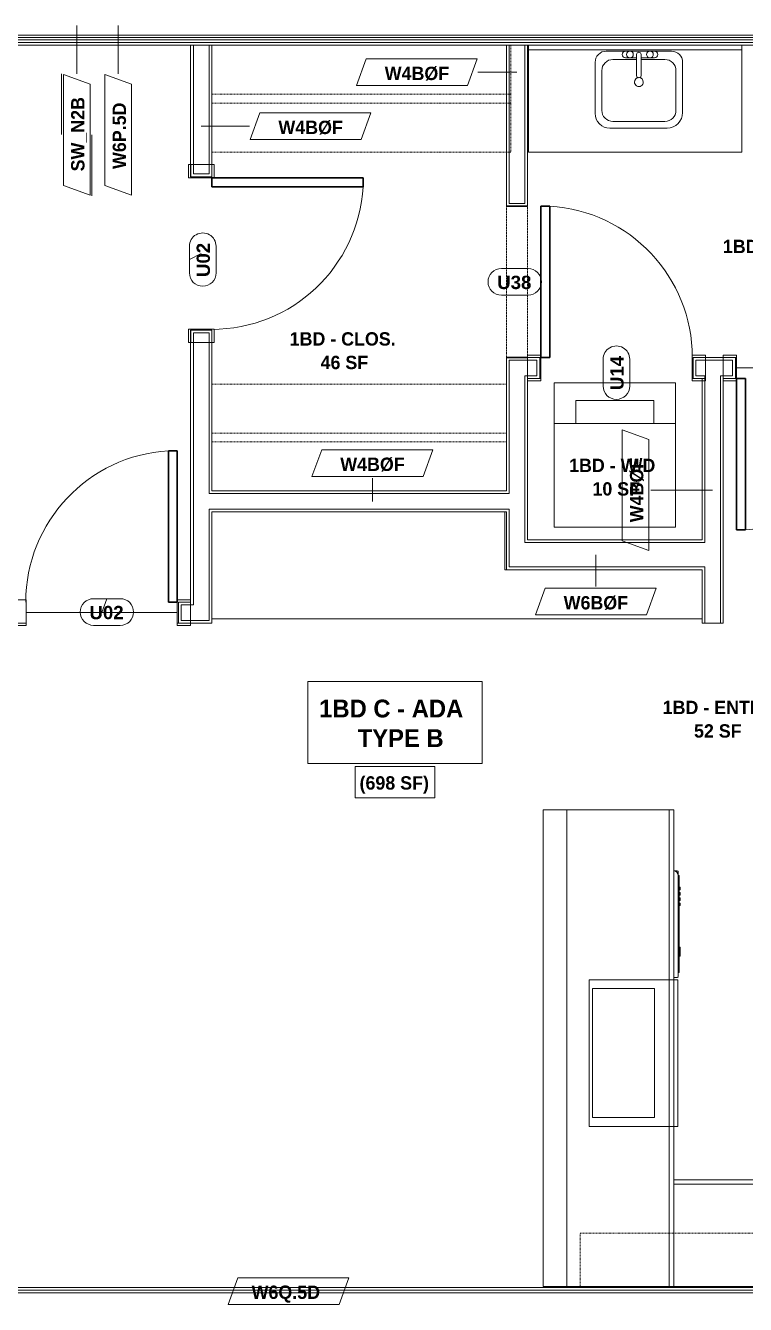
# Model space of a CAD drawing. Header units: inches. Extents: x -4058 to -1781, y 9814 to 12264.
# Drawn here: x -3727.2 to -3565.3, y 10550.6 to 10838.2 of the extents above; entities that cross this region are included whole.
import ezdxf

# ---------------------------------------------------------------- set-up
doc = ezdxf.new("R2010")
doc.units = ezdxf.units.IN
doc.header["$MEASUREMENT"] = 0
doc.linetypes.add('Dash', pattern=[0.25, 0.125, -0.125])
doc.linetypes.add('Overhead', pattern=[0.15625, 0.09375, -0.0625])
for name, color, linetype, lineweight in [('0-1', 7, 'Continuous', 5), ('A-AREA-IDEN', 2, 'Continuous', 9), ('A-DETL-GENF-3', 92, 'Overhead', 9), ('A-DETL-MEDM', 33, 'Continuous', 30), ('A-DOOR-3', 31, 'Continuous', 9), ('A-DOOR-4', 31, 'Continuous', 30), ('A-DOOR-IDEN', 31, 'Continuous', 9), ('A-FLOR-2', 192, 'Continuous', 9), ('A-WALL', 113, 'Continuous', 18), ('A-WALL-2', 250, 'Continuous', 18), ('A-WALL-3', 113, 'Continuous', 9), ('A-WALL-IDEN', 211, 'Continuous', 9), ('I-WALL-1', 7, 'Continuous', 9), ('P-SANR-FIXT', 6, 'Continuous', 9), ('Q-CASE', 31, 'Continuous', 9), ('Q-CASE-HDLN', 31, 'Dash', 9), ('Q-SPCQ', 91, 'Continuous', 9)]:
    doc.layers.add(name, color=color, linetype=linetype, lineweight=lineweight)
doc.styles.add('Arial_B', font='arialbd.ttf', dxfattribs={"height": 3})
doc.styles.add('Century Gothic_B', font='GOTHICB.TTF', dxfattribs={"height": 3})
doc.styles.add('Century Gothic_B_1', font='GOTHICB.TTF', dxfattribs={"height": 4})

# ---------------------------------------------------------------- blocks, each defined once
blk = doc.blocks.new('CTR - 1st Phase - Common Walls_rvt-1-UNIT PLANS - 2ND FLOOR')
at = {"layer": 'A-WALL-2'}
for p, q in [((-3487.3, 10836), (-3852.47, 10836)), ((-3487.3, 10835.5), (-3852.47, 10835.5)), ((-3487.3, 10835), (-3852.47, 10835)), ((-3487.3, 10834.38), (-3852.47, 10834.38)), ((-3487.3, 10553.81), (-3852.47, 10553.81)), ((-3487.3, 10553.19), (-3852.47, 10553.19))]:
    blk.add_line(p, q, dxfattribs=at)
at = {"layer": 'I-WALL-1'}
for p, q in [((-3852.47, 10833.75), (-3525.8, 10833.75)), ((-3487.3, 10554.44), (-3852.47, 10554.44))]:
    blk.add_line(p, q, dxfattribs=at)
blk = doc.blocks.new('SWING - SINGLE - FLUSH - SWING - FLUSH - 2-10 x 6-8 - PRIVACY-4346067-UNIT PLANS - 2ND FLOOR')
at = {"layer": 'A-DOOR-3'}
for p, q in [((-17, 2.87), (-20, 2.87)), ((-20, 2.87), (-20, -2.38)), ((-17, -2.38), (-17, 2.87)), ((20, 2.87), (17, 2.87)), ((17, 2.87), (17, -2.38)), ((20, -2.38), (20, 2.87)), ((-20, -2.38), (-17, -2.38)), ((-17, -2.38), (-20, -2.38)), ((-20, -2.38), (-20, -2.88)), ((-20, -2.88), (-17, -2.88)), ((-17, -2.88), (-17, -2.38)), ((17, -2.38), (20, -2.38)), ((20, -2.38), (17, -2.38)), ((17, -2.38), (17, -2.88)), ((17, -2.88), (20, -2.88)), ((20, -2.88), (20, -2.38))]:
    blk.add_line(p, q, dxfattribs=at)
blk.add_arc((17, 2.37), 34.07, 93.3657, 180, dxfattribs=at)
at = {"layer": 'A-DOOR-4'}
for p, q in [((15, 2.37), (15, 36.38)), ((17, 36.38), (15, 36.38)), ((17, 2.37), (17, 36.38)), ((17, 2.37), (15, 2.37))]:
    blk.add_line(p, q, dxfattribs=at)
blk = doc.blocks.new('OD_CW_Closet - OD_CW_Closet-3838442-UNIT PLANS - 2ND FLOOR')
at = {"layer": 'Q-CASE-HDLN'}
for p, q in [((0.74, -24), (0.74, 0)), ((0.74, 0), (67.99, 0)), ((67.99, 0), (67.99, -24)), ((0.74, -11), (67.99, -11)), ((0.74, -13), (67.99, -13)), ((67.99, -24), (0.74, -24))]:
    blk.add_line(p, q, dxfattribs=at)
blk = doc.blocks.new('SWING - SINGLE - FLUSH - SWING - FLUSH - 2-10 x 6-8 - PRIVACY-4346070-UNIT PLANS - 2ND FLOOR')
at = {"layer": 'A-DOOR-3'}
for p, q in [((-20, 2.37), (-20, 2.87)), ((-20, 2.87), (-17, 2.87)), ((-20, 2.37), (-17, 2.37)), ((-20, -2.88), (-20, 2.37)), ((-17, 2.37), (-20, 2.37)), ((-17, 2.87), (-17, 2.37)), ((-17, 2.37), (-17, -2.88)), ((17, 2.37), (17, 2.87)), ((17, 2.87), (20, 2.87)), ((17, 2.37), (20, 2.37)), ((17, -2.88), (17, 2.37)), ((20, 2.37), (17, 2.37)), ((20, 2.87), (20, 2.37)), ((20, 2.37), (20, -2.88)), ((-17, -2.88), (-20, -2.88)), ((20, -2.88), (17, -2.88))]:
    blk.add_line(p, q, dxfattribs=at)
blk.add_arc((17, -2.38), 34.07, 180, 266.6343, dxfattribs=at)
at = {"layer": 'A-DOOR-4'}
for p, q in [((15, -2.38), (15, -36.38)), ((17, -2.38), (15, -2.38)), ((17, -2.38), (17, -36.38)), ((17, -36.38), (15, -36.38))]:
    blk.add_line(p, q, dxfattribs=at)
blk = doc.blocks.new('Stacked Washer and Dryer - 26_x25_ - Private-3627842-UNIT PLANS - 2ND FLOOR')
at = {"layer": 'P-SANR-FIXT'}
for p, q in [((0, 13.625), (32.4375, 13.625)), ((0, 13.625), (0, -13.625)), ((23.34375, -13.625), (23.34375, 13.625)), ((32.4375, 13.625), (32.4375, -13.625)), ((28.53125, 8.75), (23.34375, 8.75)), ((28.53125, -8.75), (28.53125, 8.75)), ((23.34375, -8.75), (28.53125, -8.75)), ((32.4375, -13.625), (0, -13.625))]:
    blk.add_line(p, q, dxfattribs=at)
blk = doc.blocks.new('Door-Opening - CLEAR OPENING - 34_ x 80_-3928388-UNIT PLANS - 2ND FLOOR')
at = {"layer": 'A-DETL-GENF-3'}
for p, q in [((16.68, 2.37), (-17.32, 2.37)), ((-17.32, -2.38), (16.68, -2.38))]:
    blk.add_line(p, q, dxfattribs=at)
at = {"layer": 'A-DETL-MEDM'}
for p, q in [((-17.32, 2.37), (-17.32, -2.38)), ((16.68, -2.38), (16.68, 2.37))]:
    blk.add_line(p, q, dxfattribs=at)
blk = doc.blocks.new('M_Sink Vanity-Square - 500 x 440mm-1372835-UNIT PLANS - 2ND FLOOR')
at = {"layer": 'P-SANR-FIXT'}
for p, q in [((-5.72, 10.23), (7.14, 10.23)), ((-5.22, 8.73), (6.46, 8.73)), ((-9.22, -4.59), (-9.22, 6.73)), ((-7.72, -2.72), (-7.72, 6.23)), ((8.96, 6.23), (8.96, -2.72)), ((10.46, 6.91), (10.46, -4.59)), ((0.12, -6.33), (0.12, -1.59)), ((1.12, -6.33), (1.12, -1.59)), ((0.12, -5.22), (-5.22, -5.22)), ((-2.88, -5.59), (0.12, -5.59)), ((6.46, -5.22), (1.12, -5.22)), ((1.12, -5.59), (3.62, -5.59)), ((7.96, -7.09), (-6.72, -7.09)), ((3.62, -7.09), (-2.88, -7.09))]:
    blk.add_line(p, q, dxfattribs=at)
for centre, radius, start, end in [((-5.72, 6.73), 3.5, 90, 180), ((-5.22, 6.23), 2.5, 90, 180), ((6.46, 6.23), 2.5, 360, 90), ((7.14, 6.91), 3.32, 360, 90), ((0.62, -0.13), 1, 360, 180), ((-5.22, -2.72), 2.5, 180, 270), ((0.62, -0.13), 1, 180, 0), ((0.62, -1.59), 0.5, 360, 180), ((6.46, -2.72), 2.5, 270, 360), ((-6.72, -4.59), 2.5, 180, 270), ((-2.88, -6.34), 0.75, 90, 270), ((-1.88, -6.34), 0.75, 360, 180), ((2.62, -6.34), 0.75, 0, 180), ((3.62, -6.34), 0.75, 270, 90), ((7.96, -4.59), 2.5, 270, 0), ((-1.88, -6.34), 0.75, 180, 0), ((0.62, -6.33), 0.5, 180, 0), ((2.62, -6.34), 0.75, 180, 0)]:
    blk.add_arc(centre, radius, start, end, dxfattribs=at)
blk = doc.blocks.new('Bath Vanity - Bath Vanity 48_-3150017-UNIT PLANS - 2ND FLOOR')
at = {"layer": 'Q-CASE'}
for p, q in [((24.74, 24), (-23.26, 24)), ((-23.26, 24), (-23.26, 1)), ((24.74, 1), (24.74, 24))]:
    blk.add_line(p, q, dxfattribs=at)
blk = doc.blocks.new('BATHROOM MIRROR - BATHROOM MIRROR 48_-3123886-UNIT PLANS - 2ND FLOOR')
at = {"layer": 'Q-CASE'}
for p, q in [((-23.26, -23), (24.74, -23)), ((-23.26, -23), (-23.26, -24)), ((24.74, -24), (24.74, -23)), ((24.74, -24), (-23.26, -24))]:
    blk.add_line(p, q, dxfattribs=at)
blk = doc.blocks.new('SWING - SINGLE - FLUSH - SWING - FLUSH - 2-10 x 6-8 - PASSAGE-4346082-UNIT PLANS - 2ND FLOOR')
at = {"layer": 'A-DOOR-3'}
for p, q in [((-20, 2.37), (-20, 2.87)), ((-20, 2.87), (-17, 2.87)), ((-20, 2.37), (-17, 2.37)), ((-20, -2.88), (-20, 2.37)), ((-17, 2.37), (-20, 2.37)), ((-17, 2.87), (-17, 2.37)), ((-17, 2.37), (-17, -2.88)), ((17, 2.37), (17, 2.87)), ((17, 2.87), (20, 2.87)), ((17, 2.37), (20, 2.37)), ((17, -2.88), (17, 2.37)), ((20, 2.37), (17, 2.37)), ((20, 2.87), (20, 2.37)), ((20, 2.37), (20, -2.38)), ((-17, -2.88), (-20, -2.88)), ((20, -2.88), (17, -2.88))]:
    blk.add_line(p, q, dxfattribs=at)
blk.add_arc((17, -2.38), 34.07, 180, 266.6343, dxfattribs=at)
at = {"layer": 'A-DOOR-4'}
for p, q in [((15, -2.38), (15, -36.38)), ((17, -2.38), (15, -2.38)), ((17, -2.38), (17, -36.38)), ((17, -36.38), (15, -36.38))]:
    blk.add_line(p, q, dxfattribs=at)
blk = doc.blocks.new('OD_CW_Closet - OD_CW_Closet-3890306-UNIT PLANS - 2ND FLOOR')
at = {"layer": 'Q-CASE-HDLN'}
for p, q in [((66.99, 24), (0.74, 24)), ((0.74, 24), (0.74, 0)), ((66.99, 0), (66.99, 24)), ((0.74, 13), (66.99, 13)), ((0.74, 11), (66.99, 11)), ((0.74, 0), (66.99, 0))]:
    blk.add_line(p, q, dxfattribs=at)
blk = doc.blocks.new('OD_CW_Upper Cabinet - OD_CW_Upper Cabinet-4366989-UNIT PLANS - 2ND FLOOR')
at = {"layer": 'Q-CASE-HDLN'}
for p, q in [((0.74, -24), (0.74, -12)), ((0.74, -12), (115.86, -12)), ((115.86, -12), (115.86, -24)), ((115.86, -24), (0.74, -24))]:
    blk.add_line(p, q, dxfattribs=at)
blk = doc.blocks.new('OD_CW_Base Cabinet - OD_CW_Base Cabinet-V25-UNIT PLANS - 2ND FLOOR')
at = {"layer": 'Q-CASE'}
for p, q in [((0.74, 0), (20.8, 0)), ((0.74, 0), (20.8, 0)), ((20.8, -1), (0.74, -1)), ((0.74, -1), (20.8, -1)), ((50.8, 0), (70.86, 0)), ((50.8, 0), (70.86, 0)), ((70.86, -1), (50.8, -1)), ((50.8, -1), (70.86, -1)), ((70.86, 0), (70.86, -24)), ((70.86, 0), (70.86, -1)), ((70.86, -1), (70.86, -24)), ((70.86, -24), (0.74, -24)), ((70.86, -24), (0.74, -24))]:
    blk.add_line(p, q, dxfattribs=at)
blk = doc.blocks.new('OD_CW_Base Cabinet - OD_CW_Base Cabinet-V26-UNIT PLANS - 2ND FLOOR')
at = {"layer": 'Q-CASE'}
for p, q in [((0.74, 0), (107.93, 0)), ((0.74, -24), (0.74, 0)), ((107.93, 0), (107.93, -24)), ((107.93, -24), (0.74, -24))]:
    blk.add_line(p, q, dxfattribs=at)
blk = doc.blocks.new('Casework 15 - Casework 1-3930286-UNIT PLANS - 2ND FLOOR')
at = {"layer": 'Q-CASE'}
for p, q in [((-3619.4, 10715.81), (-3619.4, 10728.81)), ((-3619.05, 10715.81), (-3619.4, 10715.81)), ((-3685.3, 10704.81), (-3575.05, 10704.81))]:
    blk.add_line(p, q, dxfattribs=at)
blk = doc.blocks.new('Dishwasher_15404 - 34_ counter-547918-UNIT PLANS - 2ND FLOOR')
at = {"layer": 'Q-SPCQ'}
for p, q in [((23.68, 24), (22.88, 24)), ((23.87, 22.93), (23.87, 23.8)), ((23.87, 0.2), (23.87, 22.93)), ((23.87, 22.91), (24.12, 22.91)), ((24.12, 22.91), (24.12, 1.09)), ((24.37, 20.28), (24.12, 20.28)), ((24.37, 20.28), (24.37, 19.69)), ((24.12, 19.69), (24.37, 19.69)), ((24.37, 19.1), (24.12, 19.1)), ((24.12, 18.51), (24.37, 18.51)), ((24.37, 17.92), (24.12, 17.92)), ((24.12, 17.33), (24.37, 17.33)), ((24.37, 19.1), (24.37, 18.51)), ((24.37, 17.92), (24.37, 17.33)), ((24.37, 16.74), (24.12, 16.74)), ((24.12, 16.15), (24.37, 16.15)), ((24.37, 16.74), (24.37, 16.15)), ((24.37, 6.79), (24.12, 6.79)), ((24.37, 6.79), (24.37, 5.81)), ((24.37, 5.81), (24.37, 4.82)), ((24.12, 4.82), (24.37, 4.82)), ((23.87, 1.09), (24.12, 1.09)), ((22.88, 0), (23.68, 0))]:
    blk.add_line(p, q, dxfattribs=at)
for centre, radius, start, end in [((22.8, 22.93), 1.07, 360, 86.115), ((23.68, 23.8), 0.197, 0, 90), ((23.68, 0.2), 0.197, 270, 360), ((23.68, 0.2), 0.197, 285, 345)]:
    blk.add_arc(centre, radius, start, end, dxfattribs=at)
blk = doc.blocks.new('Stainless Steel Farmhous Kitchen Sink - Stainless Steel Farmhous Kitchen Sink-2443921-UNIT PLANS - 2ND FLOOR')
at = {"layer": 'P-SANR-FIXT'}
for p, q in [((0, -2.25), (-33, -2.25)), ((-33, -2.25), (-33, -22.2)), ((0, -22.2), (0, -2.25)), ((-31, -16.96), (-31, -3)), ((-31, -3), (-2, -3)), ((-2, -3), (-2, -16.96)), ((-2, -16.96), (-31, -16.96)), ((-33, -22.2), (0, -22.2))]:
    blk.add_line(p, q, dxfattribs=at)
blk = doc.blocks.new('Wall Tag - Arch Wall-3956453-UNIT PLANS - 2ND FLOOR')
at = {"layer": 'A-WALL-IDEN'}
for p, q in [((-0.3561, 0.0937), (-0.4244, -0.0937)), ((0.4244, 0.0937), (-0.3561, 0.0937)), ((0.3561, -0.0937), (0.4244, 0.0937)), ((-0.4244, -0.0937), (0.3561, -0.0937))]:
    blk.add_line(p, q, dxfattribs=at)
blk = doc.blocks.new('Wall Tag - Shear Wall-3956451-UNIT PLANS - 2ND FLOOR')
at = {"layer": 'A-WALL-IDEN'}
for p, q in [((-0.3561, 0.0937), (-0.4244, -0.0937)), ((0.4244, 0.0937), (-0.3561, 0.0937)), ((0.4291, 0.1068), (0.0033, 0.1068)), ((0.3561, -0.0937), (0.4244, 0.0937)), ((0, -0.1068), (-0.4291, -0.1068)), ((-0.4244, -0.0937), (0.3561, -0.0937))]:
    blk.add_line(p, q, dxfattribs=at)
blk = doc.blocks.new('Door Tag - Type Mark-2601225-UNIT PLANS - 2ND FLOOR')
at = {"layer": 'A-DOOR-IDEN'}
for p, q in [((0.09375, 0.09375), (-0.09375, 0.09375)), ((-0.09375, -0.09375), (0.09375, -0.09375))]:
    blk.add_line(p, q, dxfattribs=at)
for centre, start, end in [((-0.09375, 0), 90, 270), ((0.09375, 0), 270, 90)]:
    blk.add_arc(centre, 0.09375, start, end, dxfattribs=at)

msp = doc.modelspace()

# ---------------------------------------------------------------- linework, layer by layer
at = {"layer": 'A-AREA-IDEN', "flags": 128}
for points in [[(-3663.7, 10690.67), (-3624.5, 10690.67), (-3624.5, 10672.22), (-3663.7, 10672.22)], [(-3653.07, 10671.55), (-3635.14, 10671.55), (-3635.14, 10664.55), (-3653.07, 10664.55)]]:
    msp.add_lwpolyline(points, close=True, dxfattribs=at)
at = {"layer": 'A-DOOR-IDEN'}
for p, q in [((-3687.67, 10786.94), (-3690.33, 10785.57)), ((-3710.05, 10706.19), (-3708.88, 10709.31))]:
    msp.add_line(p, q, dxfattribs=at)
at = {"layer": 'A-FLOR-2'}
for p, q in [((-3567.3, 10761.19), (-3533.3, 10761.19)), ((-3727.05, 10706.19), (-3693.05, 10706.19))]:
    msp.add_line(p, q, dxfattribs=at)
at = {"layer": 'A-WALL'}
for p, q in [((-3689.42, 10833.75), (-3689.42, 10804.82)), ((-3685.92, 10804.82), (-3685.92, 10833.75)), ((-3618.42, 10833.75), (-3618.42, 10798.19)), ((-3614.92, 10798.19), (-3614.92, 10833.75)), ((-3689.42, 10804.82), (-3685.92, 10804.82)), ((-3618.42, 10798.19), (-3614.92, 10798.19)), ((-3689.42, 10769.07), (-3689.42, 10707.94)), ((-3685.92, 10769.07), (-3689.42, 10769.07)), ((-3685.92, 10732.94), (-3685.92, 10769.07)), ((-3612.17, 10762.94), (-3618.42, 10762.94)), ((-3618.42, 10762.94), (-3618.42, 10732.94)), ((-3612.17, 10759.44), (-3612.17, 10762.94)), ((-3568.17, 10762.94), (-3576.42, 10762.94)), ((-3576.42, 10762.94), (-3576.42, 10759.44)), ((-3568.17, 10759.44), (-3568.17, 10762.94)), ((-3612.17, 10759.44), (-3614.92, 10759.44)), ((-3614.92, 10721.94), (-3614.92, 10759.44)), ((-3576.42, 10759.44), (-3574.42, 10759.44)), ((-3574.42, 10721.94), (-3574.42, 10759.44)), ((-3570.92, 10759.44), (-3568.17, 10759.44)), ((-3570.92, 10703.81), (-3570.92, 10759.44)), ((-3618.42, 10732.94), (-3685.92, 10732.94)), ((-3685.92, 10704.44), (-3685.92, 10729.44)), ((-3685.92, 10729.44), (-3618.42, 10729.44)), ((-3618.42, 10729.44), (-3618.42, 10716.44)), ((-3614.92, 10721.94), (-3574.42, 10721.94)), ((-3618.42, 10716.44), (-3574.42, 10716.44)), ((-3574.42, 10703.81), (-3574.42, 10716.44)), ((-3689.42, 10707.94), (-3692.17, 10707.94)), ((-3692.17, 10707.94), (-3692.17, 10704.44)), ((-3692.17, 10704.44), (-3685.92, 10704.44))]:
    msp.add_line(p, q, dxfattribs=at)
at = {"layer": 'A-WALL-3'}
for p, q in [((-3685.3, 10833.75), (-3690.05, 10833.75)), ((-3690.05, 10833.75), (-3690.05, 10804.19)), ((-3685.3, 10804.19), (-3685.3, 10833.75)), ((-3614.3, 10833.75), (-3619.05, 10833.75)), ((-3619.05, 10833.75), (-3619.05, 10797.56)), ((-3614.3, 10797.56), (-3614.3, 10833.75)), ((-3690.05, 10804.19), (-3685.3, 10804.19)), ((-3685.3, 10769.69), (-3690.05, 10769.69)), ((-3690.05, 10769.69), (-3690.05, 10708.56)), ((-3685.3, 10733.56), (-3685.3, 10769.69)), ((-3619.05, 10763.56), (-3619.05, 10733.56)), ((-3611.55, 10763.56), (-3614.3, 10763.56)), ((-3611.55, 10758.81), (-3611.55, 10763.56)), ((-3567.55, 10763.56), (-3577.05, 10763.56)), ((-3577.05, 10763.56), (-3577.05, 10758.81)), ((-3567.55, 10758.81), (-3567.55, 10763.56)), ((-3614.3, 10758.81), (-3611.55, 10758.81)), ((-3614.3, 10722.56), (-3614.3, 10758.81)), ((-3577.05, 10758.81), (-3575.05, 10758.81)), ((-3575.05, 10758.81), (-3575.05, 10722.56)), ((-3570.3, 10758.81), (-3567.55, 10758.81)), ((-3570.3, 10703.81), (-3570.3, 10758.81)), ((-3619.05, 10733.56), (-3685.3, 10733.56)), ((-3685.3, 10703.81), (-3685.3, 10728.81)), ((-3685.3, 10728.81), (-3619.05, 10728.81)), ((-3619.05, 10728.81), (-3619.05, 10715.81)), ((-3575.05, 10722.56), (-3614.3, 10722.56)), ((-3619.05, 10715.81), (-3575.05, 10715.81)), ((-3575.05, 10715.81), (-3575.05, 10703.81)), ((-3690.05, 10708.56), (-3692.8, 10708.56)), ((-3692.8, 10708.56), (-3692.8, 10703.81)), ((-3692.8, 10703.81), (-3685.3, 10703.81)), ((-3575.05, 10703.81), (-3570.3, 10703.81)), ((-3610.8, 10554.63), (-3610.8, 10661.81)), ((-3605.42, 10661.81), (-3610.8, 10661.81)), ((-3605.42, 10661.81), (-3605.42, 10554.63)), ((-3605.42, 10554.63), (-3610.8, 10554.63))]:
    msp.add_line(p, q, dxfattribs=at)
at = {"layer": 'A-WALL-IDEN'}
for p, q in [((-3715.68, 10838.19), (-3715.68, 10827.35)), ((-3706.34, 10838.19), (-3706.34, 10827.35)), ((-3616.67, 10827.69), (-3625.45, 10827.69)), ((-3687.67, 10815.55), (-3676.83, 10815.55)), ((-3649.19, 10731.19), (-3649.19, 10736.38)), ((-3572.67, 10733.71), (-3586.59, 10733.71)), ((-3598.94, 10719.19), (-3598.94, 10712.07))]:
    msp.add_line(p, q, dxfattribs=at)
at = {"layer": 'Q-CASE'}
for p, q in [((-3605.42, 10661.81), (-3582.42, 10661.81)), ((-3605.42, 10554.63), (-3605.42, 10661.81)), ((-3582.42, 10661.81), (-3582.42, 10554.63)), ((-3582.42, 10661.81), (-3581.42, 10661.81)), ((-3582.42, 10554.63), (-3582.42, 10661.81)), ((-3581.42, 10661.81), (-3581.42, 10554.63)), ((-3582.42, 10554.63), (-3605.42, 10554.63)), ((-3581.42, 10554.63), (-3582.42, 10554.63))]:
    msp.add_line(p, q, dxfattribs=at)

# ---------------------------------------------------------------- block references
at = {"layer": '0-1'}
msp.add_blockref('CTR - 1st Phase - Common Walls_rvt-1-UNIT PLANS - 2ND FLOOR', (0, 0), dxfattribs=at)
at = {"layer": 'A-DOOR-3'}
for name, p, rotation in [('SWING - SINGLE - FLUSH - SWING - FLUSH - 2-10 x 6-8 - PRIVACY-4346070-UNIT PLANS - 2ND FLOOR', (-3687.67, 10786.94), 89.9999999999788), ('Door-Opening - CLEAR OPENING - 34_ x 80_-3928388-UNIT PLANS - 2ND FLOOR', (-3616.67, 10780.24), 270.0000000000371), ('SWING - SINGLE - FLUSH - SWING - FLUSH - 2-10 x 6-8 - PASSAGE-4346082-UNIT PLANS - 2ND FLOOR', (-3594.3, 10761.19), 180), ('SWING - SINGLE - FLUSH - SWING - FLUSH - 2-10 x 6-8 - PRIVACY-4346067-UNIT PLANS - 2ND FLOOR', (-3550.3, 10761.19), 180)]:
    msp.add_blockref(name, p, dxfattribs=dict(at, rotation=rotation))
msp.add_blockref('SWING - SINGLE - FLUSH - SWING - FLUSH - 2-10 x 6-8 - PRIVACY-4346067-UNIT PLANS - 2ND FLOOR', (-3710.05, 10706.19), dxfattribs=at)
at = {"layer": 'A-DOOR-IDEN', "xscale": 31.99999999999999, "yscale": 31.99999999999999, "zscale": 31.99999999999999, "rotation": 89.99999999999955}
for p in [(-3687.33, 10785.57), (-3594.3, 10760.14)]:
    msp.add_blockref('Door Tag - Type Mark-2601225-UNIT PLANS - 2ND FLOOR', p, dxfattribs=at)
at = {"layer": 'A-DOOR-IDEN', "xscale": 31.99999999999999, "yscale": 31.99999999999999, "zscale": 31.99999999999999}
for p in [(-3617.17, 10780.56), (-3708.88, 10706.31)]:
    msp.add_blockref('Door Tag - Type Mark-2601225-UNIT PLANS - 2ND FLOOR', p, dxfattribs=at)
at = {"layer": 'A-WALL-IDEN', "xscale": 31.99999999999999, "yscale": 31.99999999999999, "zscale": 31.99999999999999}
for p in [(-3639.18, 10827.69), (-3663.1, 10815.55), (-3649.19, 10739.79), (-3598.94, 10708.65), (-3668.07, 10553.61)]:
    msp.add_blockref('Wall Tag - Arch Wall-3956453-UNIT PLANS - 2ND FLOOR', p, dxfattribs=at)
at = {"layer": 'A-WALL-IDEN', "xscale": 31.99999999999999, "yscale": 31.99999999999999, "zscale": 31.99999999999999, "rotation": 89.99999999999955}
for name, p in [('Wall Tag - Shear Wall-3956451-UNIT PLANS - 2ND FLOOR', (-3715.68, 10813.61)), ('Wall Tag - Arch Wall-3956453-UNIT PLANS - 2ND FLOOR', (-3706.34, 10813.61)), ('Wall Tag - Arch Wall-3956453-UNIT PLANS - 2ND FLOOR', (-3590.01, 10733.71))]:
    msp.add_blockref(name, p, dxfattribs=at)
at = {"layer": 'P-SANR-FIXT'}
for name, p, rotation in [('M_Sink Vanity-Square - 500 x 440mm-1372835-UNIT PLANS - 2ND FLOOR', (-3588.63, 10825.35), 180), ('Stacked Washer and Dryer - 26_x25_ - Private-3627842-UNIT PLANS - 2ND FLOOR', (-3594.67, 10725.38), 90.0000000000484), ('Stainless Steel Farmhous Kitchen Sink - Stainless Steel Farmhous Kitchen Sink-2443921-UNIT PLANS - 2ND FLOOR', (-3602.66, 10623.63), 89.99999999999955)]:
    msp.add_blockref(name, p, dxfattribs=dict(at, rotation=rotation))
at = {"layer": 'Q-CASE'}
for name, p, rotation in [('OD_CW_Closet - OD_CW_Closet-3838442-UNIT PLANS - 2ND FLOOR', (-3617.31, 10809.75), 180), ('BATHROOM MIRROR - BATHROOM MIRROR 48_-3123886-UNIT PLANS - 2ND FLOOR', (-3589.37, 10809.75), 180), ('Bath Vanity - Bath Vanity 48_-3150017-UNIT PLANS - 2ND FLOOR', (-3589.37, 10833.75), 180), ('OD_CW_Closet - OD_CW_Closet-3890306-UNIT PLANS - 2ND FLOOR', (-3618.31, 10757.56), 180), ('OD_CW_Base Cabinet - OD_CW_Base Cabinet-V26-UNIT PLANS - 2ND FLOOR', (-3581.42, 10662.55), 269.9999999999981)]:
    msp.add_blockref(name, p, dxfattribs=dict(at, rotation=rotation))
for name, p in [('Casework 15 - Casework 1-3930286-UNIT PLANS - 2ND FLOOR', (0, 0)), ('OD_CW_Base Cabinet - OD_CW_Base Cabinet-V25-UNIT PLANS - 2ND FLOOR', (-3582.16, 10578.63)), ('OD_CW_Upper Cabinet - OD_CW_Upper Cabinet-4366989-UNIT PLANS - 2ND FLOOR', (-3603.16, 10578.63))]:
    msp.add_blockref(name, p, dxfattribs=at)
at = {"layer": 'Q-SPCQ'}
msp.add_blockref('Dishwasher_15404 - 34_ counter-547918-UNIT PLANS - 2ND FLOOR', (-3604.3, 10624.13), dxfattribs=at)

# ---------------------------------------------------------------- texts
at = {"layer": 'A-AREA-IDEN', "attachment_point": 1}
for s, insert, char_height, width, style in [('1BD - BATH - OPTION', (-3570.36, 10790.02), 3, 51.005, 'Century Gothic_B'), ('1BD - CLOS.', (-3667.79, 10769.23), 3, 29.29, 'Century Gothic_B'), ('46 SF', (-3660.83, 10763.93), 3, 12.423, 'Century Gothic_B'), ('1BD - W/D', (-3604.94, 10740.79), 3, 25.149, 'Century Gothic_B'), ('10 SF', (-3599.69, 10735.5), 3, 12.423, 'Century Gothic_B'), ('1BD C - ADA', (-3661.14, 10686.61), 4, 41.208, 'Century Gothic_B_1'), ('1BD - ENTRY', (-3583.9, 10686.36), 3, 29.492, 'Century Gothic_B'), ('52 SF', (-3576.85, 10681.07), 3, 12.423, 'Century Gothic_B'), ('TYPE B', (-3652.48, 10679.95), 4, 20.301, 'Century Gothic_B_1'), ('(698 SF)', (-3652.07, 10669.38), 3, 19.19, 'Century Gothic_B')]:
    msp.add_mtext(s, dxfattribs=dict(at, insert=insert, char_height=char_height, width=width, style=style))
at = {"layer": 'A-DOOR-IDEN', "char_height": 3, "width": 9.393, "attachment_point": 1, "rotation": 90, "style": 'Arial_B'}
for s, insert in [('U02', (-3688.71, 10781.64)), ('U14', (-3595.68, 10756.21))]:
    msp.add_mtext(s, dxfattribs=dict(at, insert=insert))
at = {"layer": 'A-DOOR-IDEN', "char_height": 3, "width": 9.393, "attachment_point": 1, "style": 'Arial_B'}
for s, insert in [('U38', (-3621.11, 10781.94)), ('U02', (-3712.81, 10707.69))]:
    msp.add_mtext(s, dxfattribs=dict(at, insert=insert))
at = {"layer": 'A-WALL-IDEN', "char_height": 3, "attachment_point": 1, "style": 'Century Gothic_B'}
for s, insert, width in [('W4BØF', (-3646.4, 10828.94), 17.372), ('W4BØF', (-3670.31, 10816.8), 17.372), ('W4BØF', (-3656.4, 10741.04), 17.372), ('W6BØF', (-3606.16, 10709.9), 17.372), ('W6Q.5D', (-3676.34, 10554.85), 19.897)]:
    msp.add_mtext(s, dxfattribs=dict(at, insert=insert, width=width))
at = {"layer": 'A-WALL-IDEN', "char_height": 3, "attachment_point": 1, "rotation": 90, "style": 'Century Gothic_B'}
for s, insert, width in [('SW_N2B', (-3716.93, 10805.4), 19.796), ('W6P.5D', (-3707.59, 10805.94), 18.483), ('W4BØF', (-3591.25, 10726.5), 17.372)]:
    msp.add_mtext(s, dxfattribs=dict(at, insert=insert, width=width))

doc.saveas('drawing.dxf')
